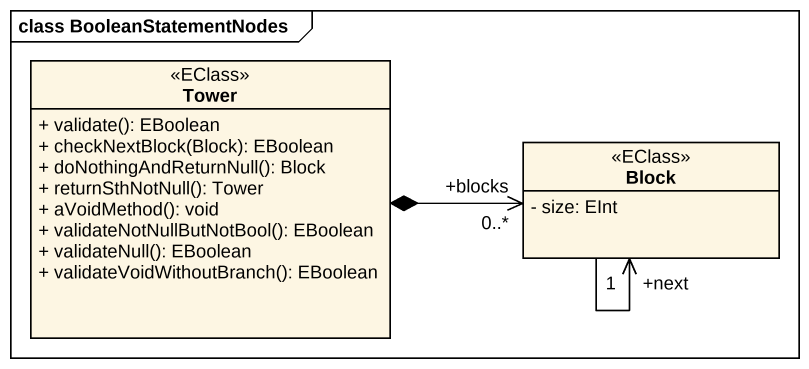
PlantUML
@startuml
mainframe class BooleanStatementNodes
hide circle
hide empty members
skinparam classAttributeIconSize 0
class Tower <<EClass>> {
  + validate(): EBoolean
  + checkNextBlock(Block): EBoolean
  + doNothingAndReturnNull(): Block
  + returnSthNotNull(): Tower
  + aVoidMethod(): void
  + validateNotNullButNotBool(): EBoolean
  + validateNull(): EBoolean
  + validateVoidWithoutBranch(): EBoolean
}
class Block <<EClass>> {
  - size: EInt
}
Tower *-right-> "+blocks\n0..*" Block
Block --> "+next\n1" Block
@enduml
